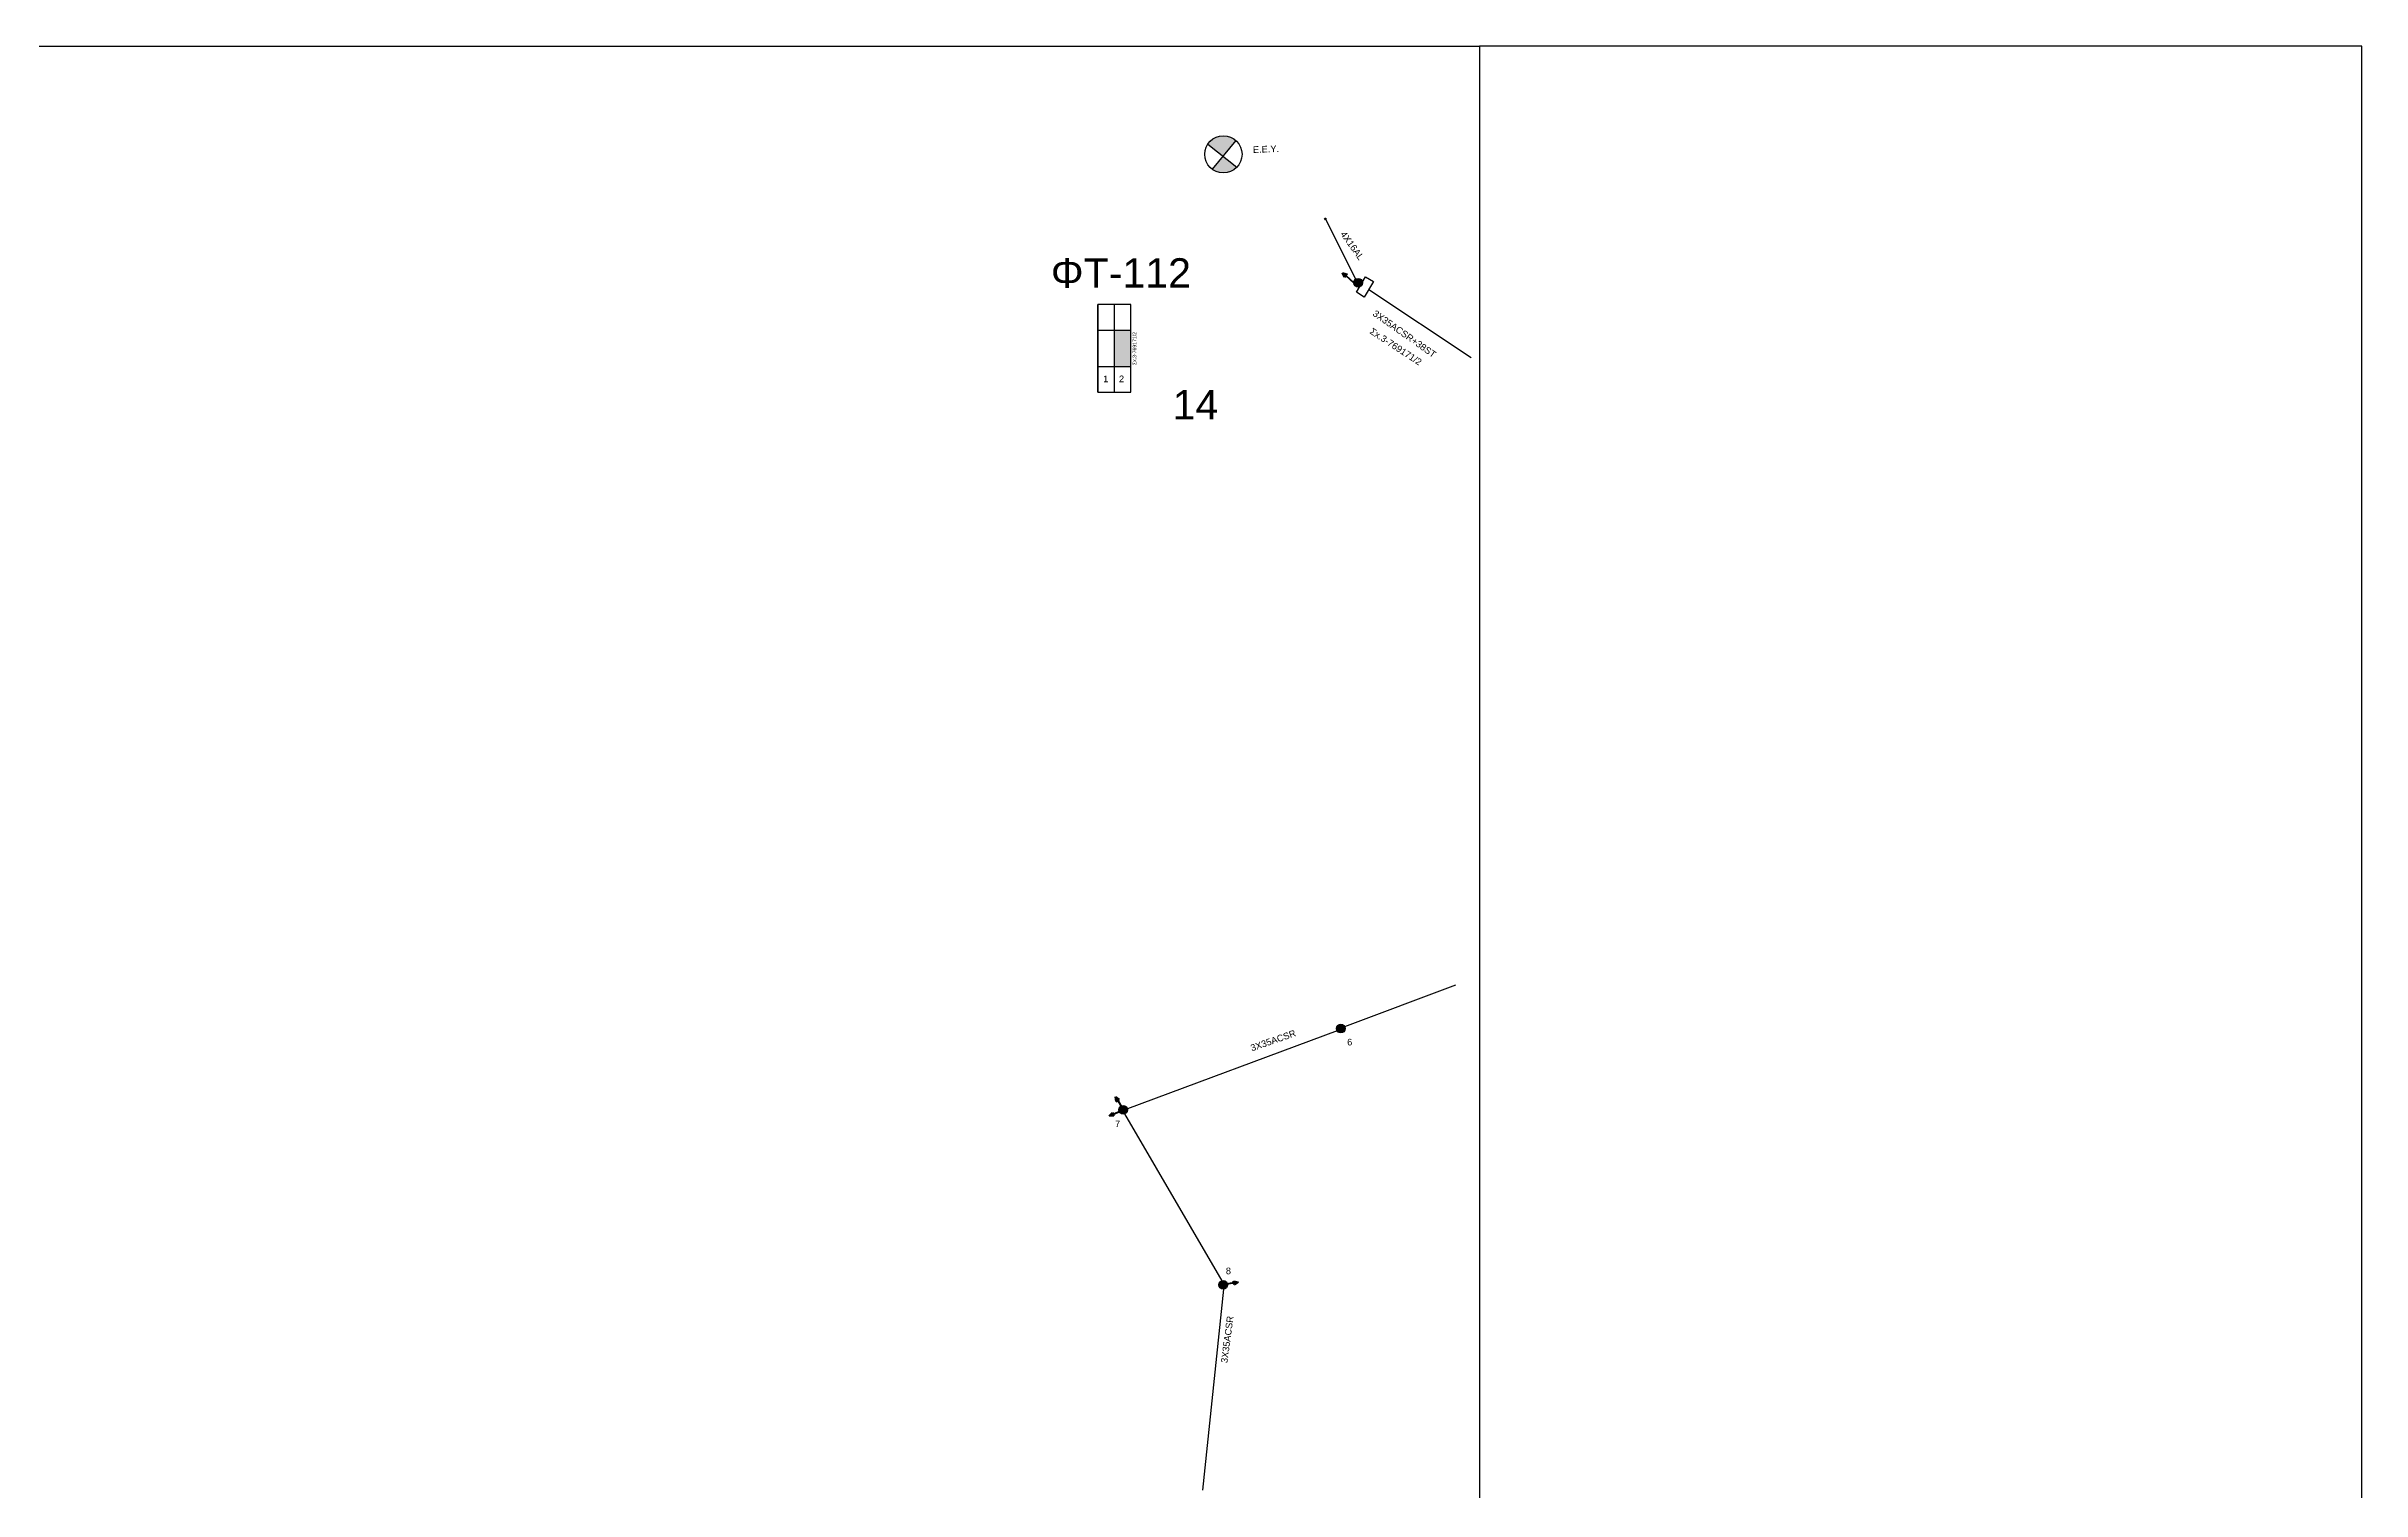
# Model space of a CAD drawing. Header units: millimetres. Extents: x 1266 to 3066, y 765 to 1784.
# Drawn here: x 2436 to 3066, y 1373 to 1766 of the extents above; entities that cross this region are included whole.
import ezdxf
from ezdxf.enums import TextEntityAlignment as Align

# ---------------------------------------------------------------- set-up
doc = ezdxf.new("R2010")
doc.units = ezdxf.units.MM
for name, color, linetype in [('Άγνωστα', 7, 'Continuous'), ('Ασφαλειοκιβώτια Χ.Τ 2 αναχωρήσεων', 7, 'Continuous'), ('Εναέρια παροχή ΧΤ 4x16', 7, 'SYN_LINE'), ('Εναέριες Γραμμές Μ.Τ. 3 Χ 35 ACSR', 7, 'Continuous'), ('Επίτονοι', 7, 'Continuous'), ('Επιγραφές - Σχήματα', 7, 'Continuous'), ('Στύλος Ξύλινος', 7, 'Continuous'), ('Στύλος Ξύλινος @ 1', 7, 'Continuous'), ('Συνδέσεις', 7, 'Continuous')]:
    doc.layers.add(name, color=color, linetype=linetype)
doc.styles.get("Standard").update_dxf_attribs({"font": 'arial.ttf'})
doc.linetypes.add('SYN_LINE', pattern='A,0.5,-0.0001,["/\\/\\/\\/",Standard,S=0.1,R=0,X=0,Y=-0.05],-0.25', length=0.7501)

# ---------------------------------------------------------------- blocks, each defined once
blk = doc.blocks.new('ΥΠΑΡΧΩΝ ΞΥΛΙΝΟΣ ΣΤΥΛΟΣ')
at = {"layer": 'Στύλος Ξύλινος'}
h = blk.add_hatch(color=7, dxfattribs=at)
h.paths.add_polyline_path([(-2.6, 0, 0.270008), (-1.3, -2.3), (1.3, 2.3, 0.576266)])
h.paths.add_polyline_path([(-1.3, -2.3, 0.574793), (2.6, 0, 0.268822), (1.3, 2.3)])
at = {"layer": 'Στύλος Ξύλινος', "color": 7}
blk.add_line((-1.3, -2.3), (1.3, 2.3), dxfattribs=at)
blk.add_circle((0, 0), 2.62, dxfattribs=at)
at = {"layer": 'Στύλος Ξύλινος', "flags": 4}
for tag, p in [('ΑΡΙΘΜΟΣ', (-4.9, 8.6)), ('ΤΥΠΟΣ', (-4.8, 3.4))]:
    blk.add_attdef(tag, p, '', height=4, dxfattribs=at)
blk = doc.blocks.new('_ΣΥΝΔΕΣΗ')
at = {"layer": 'Συνδέσεις', "linetype": 'SYN_LINE', "ltscale": 40}
blk.add_hatch(color=256, dxfattribs=at).paths.add_polyline_path([(0.5, 0, 1), (-0.5, 0, 1)])
at = {"layer": 'Συνδέσεις'}
blk.add_circle((0, 0), 0.5, dxfattribs=at)
blk = doc.blocks.new('ΕΠΙΤΟΝΟΣ')
at = {"layer": 'Επίτονοι', "lineweight": 40, "ltscale": 40}
blk.add_hatch(color=256, dxfattribs=at).paths.add_polyline_path([(-1.1, 6.5), (0, 9.1), (1.1, 6.5)])
for p, q in [((-1.1, 6.5), (0, 9.1)), ((1.1, 6.5), (-1.1, 6.5)), ((-1.1, 6.5), (0, 6.5)), ((0, 9.1), (1.1, 6.5)), ((0, 6.5), (0, 0))]:
    blk.add_line(p, q, dxfattribs=at)
blk = doc.blocks.new('ΑΣΦΑΛΕΙΟΚΙΒΩΤΙΟ ΥΠΟΣΤΑΘΜΟΥ 2 ΑΝΑΧΩΡΗΣΕΩΝ')
at = {"layer": 'Ασφαλειοκιβώτια Χ.Τ 2 αναχωρήσεων', "ltscale": 40}
for p, q in [((-23.9, 9), (23.9, 9)), ((-23.9, 0), (23.9, 0)), ((-9.8, 9), (-9.8, -9)), ((9.8, 9), (9.8, -9))]:
    blk.add_line(p, q, dxfattribs=at)
at = {"layer": 'Ασφαλειοκιβώτια Χ.Τ 2 αναχωρήσεων'}
blk.add_lwpolyline([(-23.9, -9), (23.9, -9), (23.9, 9), (-23.9, 9)], close=True, dxfattribs=at)
for s, p in [('1', (-18.4, 6.1)), ('2', (-18.4, -2.5))]:
    blk.add_text(s, height=3.6, rotation=270, dxfattribs=at).set_placement(p)
at = {"layer": 'Ασφαλειοκιβώτια Χ.Τ 2 αναχωρήσεων', "ltscale": 40}
for tag, height, p in [('ΟΝΟΜΑ', 5, (-0.1, 13)), ('ΚΕΙΜΕΝΟ 1', 2, (17.1, 4.3)), ('ΣΧ', 2, (-0.1, -10.9)), ('ΚΕΙΜΕΝΟ 2', 2, (17.1, -4.4))]:
    blk.add_attdef(tag, text='', height=height, dxfattribs=at).set_placement(p, align=Align.MIDDLE_CENTER)

msp = doc.modelspace()

# ---------------------------------------------------------------- hatches: boundary and pattern name
at = {"layer": 'Ασφαλειοκιβώτια Χ.Τ 2 αναχωρήσεων'}
msp.add_hatch(color=5, dxfattribs=at).paths.add_polyline_path([(2726.64, 1678.49), (2731.14, 1678.49), (2731.14, 1688.32), (2726.64, 1688.32)])
at = {"layer": 'Επιγραφές - Σχήματα', "ltscale": 0.2}
h = msp.add_hatch(color=1, dxfattribs=at)
h.paths.add_polyline_path([(2756.18, 1735.63), (2753.26, 1732.09, 0.376545), (2759.92, 1732.63)])
h.paths.add_polyline_path([(2759.69, 1739.9, 0.460511), (2752.05, 1738.94), (2756.18, 1735.63)])

# ---------------------------------------------------------------- linework, layer by layer
at = {"layer": 'Άγνωστα', "ltscale": 0.2}
msp.add_lwpolyline([(2795.81, 1699.42), (2823.63, 1680.87)], dxfattribs=at)
at = {"layer": 'Εναέρια παροχή ΧΤ 4x16', "color": 5, "ltscale": 20}
msp.add_lwpolyline([(2792.3, 1702.22), (2784.09, 1718.39)], dxfattribs=at)
at = {"layer": 'Εναέριες Γραμμές Μ.Τ. 3 Χ 35 ACSR', "color": 7}
for points in [[(2819.36, 1510.29), (2789.25, 1498.97)], [(2787.21, 1497.82), (2730.16, 1476.66)], [(2729.42, 1475.27), (2755.82, 1429.93)], [(2756.27, 1427.65), (2750.6, 1372.97)]]:
    msp.add_lwpolyline(points, dxfattribs=at)
at = {"layer": 'Επιγραφές - Σχήματα'}
msp.add_lwpolyline([(1299.42, 1765.51), (2825.92, 1765.51), (2825.92, 765.4), (1299.42, 765.4)], close=True, dxfattribs=at)
at = {"layer": 'Επιγραφές - Σχήματα', "ltscale": 10}
msp.add_lwpolyline([(2825.92, 765.4), (3065.79, 765.4), (3065.79, 1765.51), (2825.92, 1765.51)], dxfattribs=at)
at = {"layer": 'Επιγραφές - Σχήματα', "color": 1, "ltscale": 0.2}
for points in [[(2752.05, 1738.94), (2759.92, 1732.63)], [(2759.69, 1739.9), (2753.26, 1732.09)]]:
    msp.add_lwpolyline(points, dxfattribs=at)
at = {"layer": 'Επιγραφές - Σχήματα'}
msp.add_lwpolyline([(2792.47, 1698.63), (2794.93, 1702.81), (2797.1, 1701.53), (2794.51, 1697.31), (2792.47, 1698.63)], dxfattribs=at)
at = {"layer": 'Επιγραφές - Σχήματα', "color": 1, "ltscale": 0.2}
msp.add_circle((2756.28, 1736.15), 5.06, dxfattribs=at)

# ---------------------------------------------------------------- block references
at = {"layer": 'Ασφαλειοκιβώτια Χ.Τ 2 αναχωρήσεων'}
ref = msp.add_blockref('ΑΣΦΑΛΕΙΟΚΙΒΩΤΙΟ ΥΠΟΣΤΑΘΜΟΥ 2 ΑΝΑΧΩΡΗΣΕΩΝ', (2726.64, 1683.4), dxfattribs=dict(at, xscale=0.5, yscale=0.5, zscale=0.5, rotation=90))
ref.add_attrib('ΣΧ', 'Σx.3-769171/2', dxfattribs={"ltscale": 40, "height": 1, "rotation": 90}).set_placement((2732.1, 1683.35), align=Align.MIDDLE_CENTER)
at = {"layer": 'Επίτονοι'}
for p, xscale, yscale, zscale, rotation in [((2791.77, 1701.24), 0.4499999999998571, 0.4499999999998571, 0.4499999999998571, 48.93604013510264), ((2729.01, 1476.38), 0.4500000000001688, 0.4500000000001688, 0.4500000000001688, 30.20217538111022), ((2729.01, 1476.38), 0.4500000000002202, 0.4500000000002202, 0.4500000000002202, 113.7953236670213), ((2756.25, 1428.83), 0.4500000000001162, 0.4500000000001162, 0.4500000000001162, 279.2980777263417)]:
    msp.add_blockref('ΕΠΙΤΟΝΟΣ', p, dxfattribs=dict(at, xscale=xscale, yscale=yscale, zscale=zscale, rotation=rotation))
at = {"layer": 'Στύλος Ξύλινος @ 1', "ltscale": 40, "xscale": 0.4499999999998181, "yscale": 0.4499999999998181, "zscale": 0.4499999999998181}
msp.add_blockref('ΥΠΑΡΧΩΝ ΞΥΛΙΝΟΣ ΣΤΥΛΟΣ', (2792.95, 1701.24), dxfattribs=at)
at = {"layer": 'Στύλος Ξύλινος @ 1', "ltscale": 40}
ref = msp.add_blockref('ΥΠΑΡΧΩΝ ΞΥΛΙΝΟΣ ΣΤΥΛΟΣ', (2788.19, 1498.46), dxfattribs=dict(at, xscale=0.4499999999998181, yscale=0.4499999999998181, zscale=0.4499999999998181))
ref.add_attrib('ΤΥΠΟΣ', '6', (2789.93, 1493.89), dxfattribs={"layer": 'Στύλος Ξύλινος', "height": 1.8, "flags": 4})
ref = msp.add_blockref('ΥΠΑΡΧΩΝ ΞΥΛΙΝΟΣ ΣΤΥΛΟΣ', (2729.01, 1476.38), dxfattribs=dict(at, xscale=0.4499999999998181, yscale=0.4499999999998181, zscale=0.4499999999998181))
ref.add_attrib('ΤΥΠΟΣ', '7', (2726.82, 1471.67), dxfattribs={"layer": 'Στύλος Ξύλινος', "height": 1.8, "flags": 4})
ref = msp.add_blockref('ΥΠΑΡΧΩΝ ΞΥΛΙΝΟΣ ΣΤΥΛΟΣ', (2756.25, 1428.83), dxfattribs=dict(at, xscale=0.4499999999998181, yscale=0.4499999999998181, zscale=0.4499999999998181))
ref.add_attrib('ΤΥΠΟΣ', '8', (2756.95, 1431.69), dxfattribs={"layer": 'Στύλος Ξύλινος', "height": 1.8, "flags": 4})
at = {"layer": 'Συνδέσεις', "xscale": 0.4499999999998181, "yscale": 0.4499999999998181, "zscale": 0.4499999999998181}
msp.add_blockref('_ΣΥΝΔΕΣΗ', (2783.99, 1718.6), dxfattribs=at)

# ---------------------------------------------------------------- texts
at = {"layer": 'Εναέρια παροχή ΧΤ 4x16', "color": 7, "insert": (2789.44, 1715.49), "char_height": 1.8, "width": 168.3718, "attachment_point": 1, "rotation": 305.56052}
msp.add_mtext('4X16AL', dxfattribs=at)
at = {"layer": 'Εναέριες Γραμμές Μ.Τ. 3 Χ 35 ACSR', "color": 7, "char_height": 1.8, "width": 168.3718, "attachment_point": 1}
for insert, rotation in [((2763.44, 1493.97), 19.18026), ((2755.57, 1407.7), 82.40523)]:
    msp.add_mtext('3X35ACSR', dxfattribs=dict(at, insert=insert, rotation=rotation))
at = {"layer": 'Επιγραφές - Σχήματα', "color": 1, "insert": (2764.26, 1738.32), "char_height": 1.8, "width": 23.2167, "attachment_point": 1, "rotation": 2.16076}
msp.add_mtext('Ε.Ε.Υ.', dxfattribs=at)
at = {"layer": 'Επιγραφές - Σχήματα', "linetype": 'Continuous', "insert": (2709.36, 1707.89), "char_height": 8, "width": 13.3189, "attachment_point": 1}
msp.add_mtext('ΦΤ-112', dxfattribs=at)
at = {"layer": 'Επιγραφές - Σχήματα', "color": 7, "insert": (2797.74, 1693.93), "char_height": 1.8, "width": 168.3718, "attachment_point": 1, "rotation": 324.7664}
msp.add_mtext('3X35ACSR+38ST', dxfattribs=at)
at = {"layer": 'Επιγραφές - Σχήματα', "insert": (2796.87, 1689.08), "char_height": 1.8, "width": 23.2167, "attachment_point": 1, "rotation": 326.70357}
msp.add_mtext('Σx.3-769171/2', dxfattribs=at)
at = {"layer": 'Επιγραφές - Σχήματα', "color": 1, "linetype": 'Continuous', "insert": (2742.48, 1672.07), "char_height": 8, "width": 13.3189, "attachment_point": 1}
msp.add_mtext('14', dxfattribs=at)

doc.saveas('drawing.dxf')
